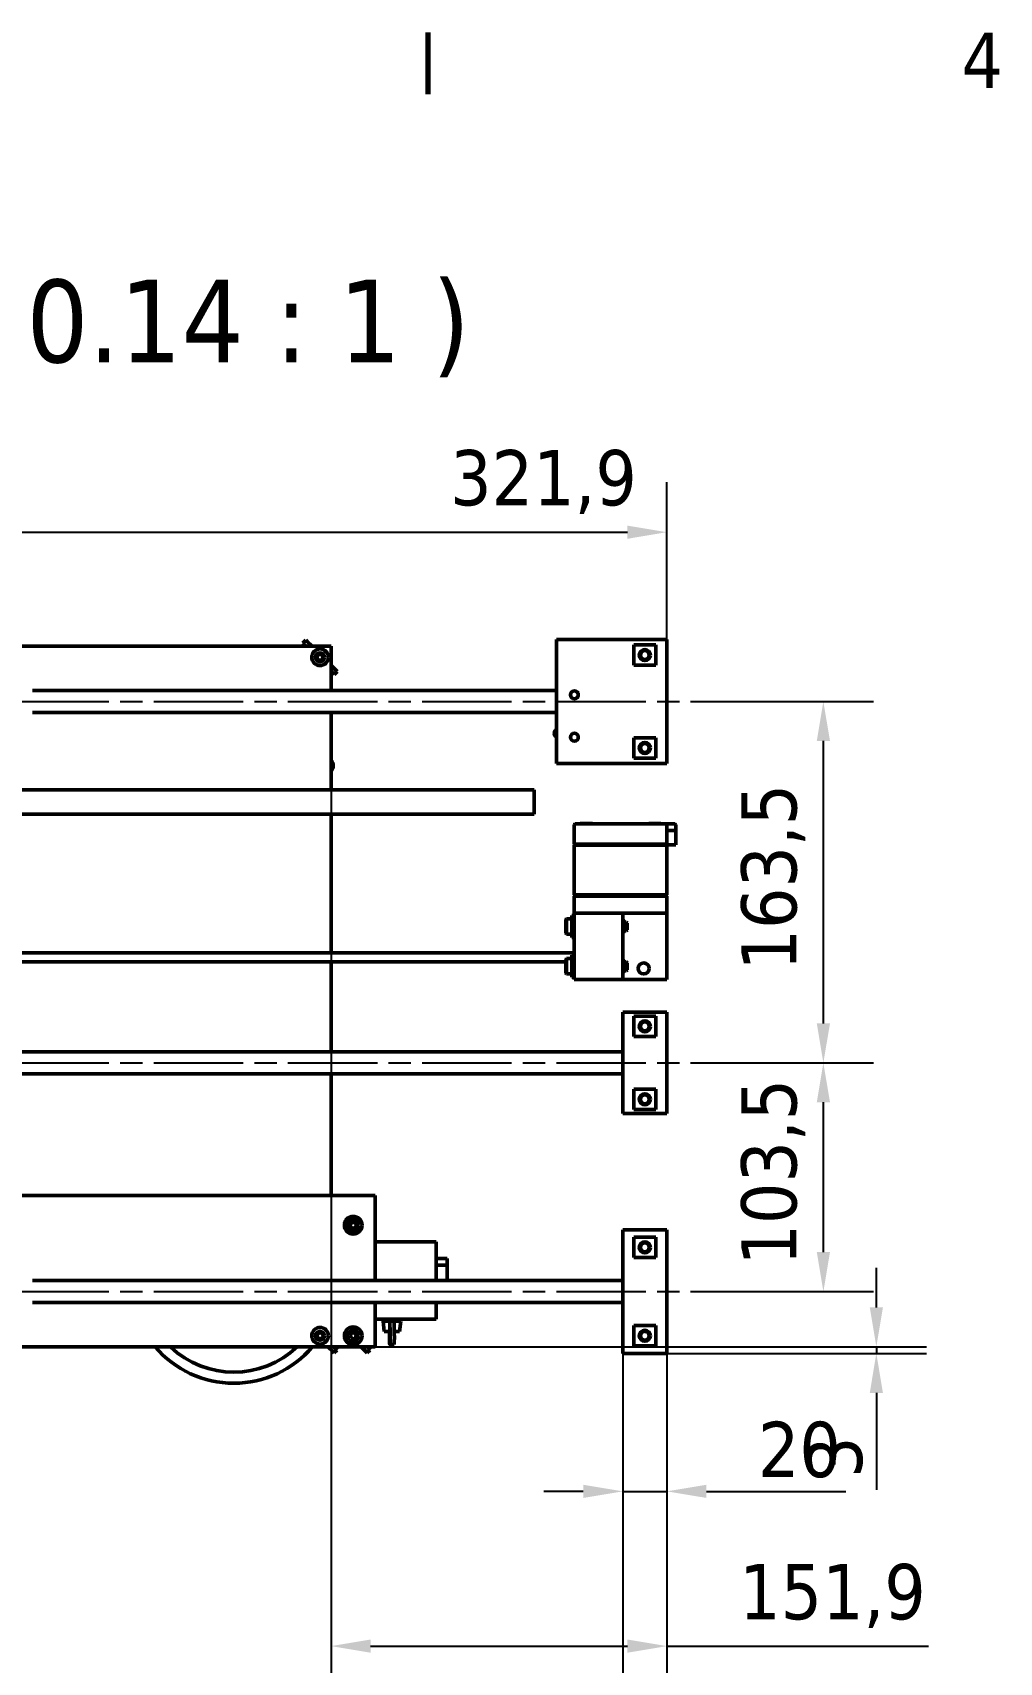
# Model space of a CAD drawing. Header units: millimetres. Extents: x -2685 to 3000, y -4484 to 2121.
# Drawn here: x 821 to 1258, y 1340 to 2078 of the extents above; entities that cross this region are included whole.
import ezdxf

# ---------------------------------------------------------------- set-up
doc = ezdxf.new("R2010")
doc.units = ezdxf.units.MM
doc.header["$LTSCALE"] = 7.142857
doc.linetypes.add('CHAIN', pattern=[0.3543, 0.2362, -0.0295, 0.0591, -0.0295])
for name, color, linetype, lineweight in [('Border (ISO)', 7, 'Continuous', 70), ('Centerline (ISO)', 7, 'Continuous', 25), ('Dimension (ISO)', 7, 'Continuous', 25), ('Symbol (ISO)', 7, 'Continuous', 25), ('Visible (ISO)', 7, 'Continuous', 50)]:
    doc.layers.add(name, color=color, linetype=linetype, lineweight=lineweight)
doc.styles.add('Note Text (ISO)', font='tahoma.ttf')
doc.styles.add('Text Style42', font='tahoma.ttf')
doc.dimstyles.new('Default - Method 1b (ISO)', dxfattribs={"dimscale": 7.142857, "dimtxt": 3.5, "dimasz": 2.5, "dimexe": 3.175, "dimexo": 0, "dimgap": 0.762, "dimtad": 1, "dimtoh": 1, "dimrnd": 1e-08, "dimtxsty": 'Note Text (ISO)', "dimcen": 0.09, "dimdle": 10, "dimclrd": 256, "dimclre": 256, "dimclrt": 256, "dimazin": 2, "dimtfac": 1, "dimtmove": 0, "dimatfit": 3, "dimfxl": 0, "dimtolj": 1, "dimlwd": -1, "dimlwe": -1, "dimarcsym": 0})

# ---------------------------------------------------------------- blocks, each defined once
blk = doc.blocks.new('Borders Default Border')
at = {"layer": 'Border (ISO)'}
blk.add_line((140, 287), (140, 290.9), dxfattribs=at)
at = {"layer": 'Border (ISO)', "insert": (173.78, 287.4), "char_height": 3.5, "attachment_point": 7, "style": 'Note Text (ISO)'}
blk.add_mtext('4', dxfattribs=at)
blk = doc.blocks.new('*D39')
at = {"layer": 'Defpoints', "color": 0}
for p in [(786.11, 1500.18), (1088.03, 1480.18), (1088.03, 1298.5)]:
    blk.add_point(p, dxfattribs=at)
at = {"layer": 'Dimension (ISO)'}
for p, q in [((786.11, 1500.18), (786.11, 1275.82)), ((1088.03, 1480.18), (1088.03, 1275.82)), ((786.11, 1298.5), (665.59, 1298.5)), ((1070.17, 1298.5), (803.97, 1298.5))]:
    blk.add_line(p, q, dxfattribs=at)
for points in [[(803.97, 1301.48), (803.97, 1295.52), (786.11, 1298.5)], [(1070.17, 1301.48), (1070.17, 1295.52), (1088.03, 1298.5)]]:
    blk.add_solid(points, dxfattribs=at)
at = {"layer": 'Dimension (ISO)', "insert": (671.03, 1335.67), "char_height": 25, "attachment_point": 1, "style": 'Note Text (ISO)'}
blk.add_mtext('\\A1;301,9', dxfattribs=at)
blk = doc.blocks.new('*D40')
at = {"layer": 'Defpoints', "color": 0}
for p in [(1108.03, 1503.18), (1088.03, 1480.18), (1108.03, 1417.77)]:
    blk.add_point(p, dxfattribs=at)
at = {"layer": 'Dimension (ISO)'}
for p, q in [((1108.03, 1503.18), (1108.03, 1395.1)), ((1088.03, 1480.18), (1088.03, 1395.1)), ((1070.17, 1417.77), (1052.31, 1417.77)), ((1088.03, 1417.77), (1108.03, 1417.77)), ((1125.88, 1417.77), (1188.95, 1417.77))]:
    blk.add_line(p, q, dxfattribs=at)
for points in [[(1070.17, 1420.75), (1070.17, 1414.8), (1088.03, 1417.77)], [(1125.88, 1420.75), (1125.88, 1414.8), (1108.03, 1417.77)]]:
    blk.add_solid(points, dxfattribs=at)
at = {"layer": 'Dimension (ISO)', "insert": (1149.18, 1449.26), "char_height": 25, "attachment_point": 1, "style": 'Note Text (ISO)'}
blk.add_mtext('\\A1;20', dxfattribs=at)
blk = doc.blocks.new('*D41')
at = {"layer": 'Defpoints', "color": 0}
for p in [(956.11, 1735.18), (1108.03, 1480.18), (956.11, 1347.75)]:
    blk.add_point(p, dxfattribs=at)
at = {"layer": 'Dimension (ISO)'}
for p, q in [((956.11, 1735.18), (956.11, 1325.07)), ((1108.03, 1480.18), (1108.03, 1325.07)), ((973.97, 1347.75), (1090.17, 1347.75)), ((1108.03, 1347.75), (1226.39, 1347.75))]:
    blk.add_line(p, q, dxfattribs=at)
for points in [[(973.97, 1350.73), (973.97, 1344.77), (956.11, 1347.75)], [(1090.17, 1350.73), (1090.17, 1344.77), (1108.03, 1347.75)]]:
    blk.add_solid(points, dxfattribs=at)
at = {"layer": 'Dimension (ISO)', "insert": (1140.67, 1384.91), "char_height": 25, "attachment_point": 1, "style": 'Note Text (ISO)'}
blk.add_mtext('\\A1;151,9', dxfattribs=at)
blk = doc.blocks.new('*D45')
at = {"layer": 'Defpoints', "color": 0}
for p in [(1108.03, 1851.79), (1108.03, 1803.18), (786.11, 1794.18)]:
    blk.add_point(p, dxfattribs=at)
at = {"layer": 'Dimension (ISO)'}
for p, q in [((786.11, 1794.18), (786.11, 1874.46)), ((1108.03, 1803.18), (1108.03, 1874.46)), ((803.97, 1851.79), (1090.17, 1851.79))]:
    blk.add_line(p, q, dxfattribs=at)
for points in [[(803.97, 1854.76), (803.97, 1848.81), (786.11, 1851.79)], [(1090.17, 1854.76), (1090.17, 1848.81), (1108.03, 1851.79)]]:
    blk.add_solid(points, dxfattribs=at)
at = {"layer": 'Dimension (ISO)', "insert": (1009.98, 1888.96), "char_height": 25, "attachment_point": 1, "style": 'Note Text (ISO)'}
blk.add_mtext('\\A1;321,9', dxfattribs=at)
blk = doc.blocks.new('*D46')
at = {"layer": 'Defpoints', "color": 0}
for p in [(976.11, 1483.18), (1202.73, 1483.18), (1108.03, 1480.18)]:
    blk.add_point(p, dxfattribs=at)
at = {"layer": 'Dimension (ISO)'}
for p, q in [((1202.73, 1501.04), (1202.73, 1518.89)), ((976.11, 1483.18), (1225.41, 1483.18)), ((1202.73, 1483.18), (1202.73, 1480.18)), ((1108.03, 1480.18), (1225.41, 1480.18)), ((1202.73, 1462.32), (1202.73, 1418.39))]:
    blk.add_line(p, q, dxfattribs=at)
for points in [[(1199.76, 1501.04), (1205.71, 1501.04), (1202.73, 1483.18)], [(1199.76, 1462.32), (1205.71, 1462.32), (1202.73, 1480.18)]]:
    blk.add_solid(points, dxfattribs=at)
at = {"layer": 'Dimension (ISO)', "insert": (1171.25, 1423.83), "char_height": 25, "attachment_point": 1, "rotation": 90, "style": 'Note Text (ISO)'}
blk.add_mtext('\\A1;3', dxfattribs=at)
blk = doc.blocks.new('*D61')
at = {"layer": 'Defpoints', "color": 0}
for p in [(1125.88, 1611.68), (1178.78, 1611.68), (1125.88, 1508.18)]:
    blk.add_point(p, dxfattribs=at)
at = {"layer": 'Dimension (ISO)'}
for p, q in [((1125.88, 1611.68), (1201.46, 1611.68)), ((1178.78, 1526.04), (1178.78, 1593.82)), ((1125.88, 1508.18), (1201.46, 1508.18))]:
    blk.add_line(p, q, dxfattribs=at)
for points in [[(1175.8, 1593.82), (1181.76, 1593.82), (1178.78, 1611.68)], [(1175.8, 1526.04), (1181.76, 1526.04), (1178.78, 1508.18)]]:
    blk.add_solid(points, dxfattribs=at)
at = {"layer": 'Dimension (ISO)', "insert": (1141.6, 1519.98), "char_height": 25, "attachment_point": 1, "rotation": 90, "style": 'Note Text (ISO)'}
blk.add_mtext('\\A1;103,5', dxfattribs=at)
blk = doc.blocks.new('*D62')
at = {"layer": 'Defpoints', "color": 0}
for p in [(1125.88, 1775.18), (1178.78, 1775.18), (1125.88, 1611.68)]:
    blk.add_point(p, dxfattribs=at)
at = {"layer": 'Dimension (ISO)'}
for p, q in [((1125.88, 1775.18), (1201.46, 1775.18)), ((1178.78, 1629.54), (1178.78, 1757.32)), ((1125.88, 1611.68), (1201.46, 1611.68))]:
    blk.add_line(p, q, dxfattribs=at)
for points in [[(1175.8, 1757.32), (1181.76, 1757.32), (1178.78, 1775.18)], [(1175.8, 1629.54), (1181.76, 1629.54), (1178.78, 1611.68)]]:
    blk.add_solid(points, dxfattribs=at)
at = {"layer": 'Dimension (ISO)', "insert": (1141.6, 1653.48), "char_height": 25, "attachment_point": 1, "rotation": 90, "style": 'Note Text (ISO)'}
blk.add_mtext('\\A1;163,5', dxfattribs=at)

msp = doc.modelspace()

# ---------------------------------------------------------------- linework, layer by layer
at = {"layer": 'Centerline (ISO)', "linetype": 'CHAIN', "ltscale": 23.990969}
for p, q in [((390.17, 1775.181), (1125.884, 1775.181)), ((390.17, 1611.681), (1125.884, 1611.681)), ((390.17, 1508.181), (1125.884, 1508.181))]:
    msp.add_line(p, q, dxfattribs=at)
at = {"layer": 'Visible (ISO)'}
for p, q in [((516.112, 1800.181), (956.112, 1800.181)), ((943.409, 1801.628), (944.761, 1802.963)), ((943.99, 1801.039), (943.409, 1801.628)), ((943.99, 1801.039), (944.838, 1800.181)), ((944.761, 1802.963), (945.342, 1802.374)), ((947.509, 1800.181), (945.342, 1802.374)), ((956.112, 1800.181), (956.112, 1780.181)), ((1058.027, 1747.181), (1058.027, 1803.181)), ((1108.027, 1803.181), (1058.027, 1803.181)), ((1093.027, 1800.803), (1093.027, 1800.777)), ((1103.027, 1800.803), (1093.027, 1800.803)), ((1093.027, 1800.777), (1093.027, 1791.584)), ((1103.027, 1800.777), (1103.027, 1800.803)), ((1103.027, 1791.584), (1103.027, 1800.777)), ((1108.027, 1803.181), (1108.027, 1747.181)), ((949.668, 1795.157), (950.37, 1796.419)), ((950.41, 1793.919), (949.668, 1795.157)), ((950.37, 1796.419), (951.813, 1796.442)), ((951.853, 1793.942), (950.41, 1793.919)), ((951.813, 1796.442), (952.555, 1795.204)), ((952.555, 1795.204), (951.853, 1793.942)), ((956.112, 1791.47), (958.233, 1789.322)), ((956.881, 1787.987), (956.112, 1788.766)), ((956.881, 1787.987), (957.463, 1787.398)), ((958.814, 1788.733), (957.463, 1787.398)), ((958.814, 1788.733), (958.233, 1789.322)), ((1093.027, 1791.584), (1093.027, 1791.559)), ((1103.027, 1791.559), (1093.027, 1791.559)), ((1103.027, 1791.559), (1103.027, 1791.584)), ((821.112, 1780.181), (1058.027, 1780.181)), ((821.112, 1770.181), (1058.027, 1770.181)), ((956.112, 1770.181), (956.112, 1735.181)), ((1093.027, 1758.803), (1093.027, 1758.777)), ((1103.027, 1758.803), (1093.027, 1758.803)), ((1093.027, 1758.777), (1093.027, 1749.584)), ((1103.027, 1758.777), (1103.027, 1758.803)), ((1103.027, 1749.584), (1103.027, 1758.777)), ((1093.027, 1749.584), (1093.027, 1749.559)), ((1103.027, 1749.559), (1093.027, 1749.559)), ((1103.027, 1749.559), (1103.027, 1749.584)), ((1108.027, 1747.181), (1058.027, 1747.181)), ((508.027, 1735.181), (1008.027, 1735.181)), ((1048.027, 1735.181), (1008.027, 1735.181)), ((1048.027, 1724.181), (1048.027, 1735.181)), ((508.027, 1724.181), (1008.027, 1724.181)), ((956.112, 1724.181), (956.112, 1661.422)), ((1048.027, 1724.181), (1008.027, 1724.181)), ((1066.027, 1710.631), (1066.027, 1719.381)), ((1066.966, 1719.881), (1066.527, 1719.881)), ((1066.966, 1719.881), (1069.595, 1719.881)), ((1074.277, 1720.031), (1068.777, 1720.031)), ((1068.777, 1719.881), (1068.777, 1720.031)), ((1070.655, 1719.881), (1069.595, 1719.881)), ((1070.655, 1719.881), (1103.398, 1719.881)), ((1074.277, 1719.881), (1074.277, 1720.031)), ((1105.277, 1720.031), (1099.777, 1720.031)), ((1099.777, 1719.881), (1099.777, 1720.031)), ((1104.459, 1719.881), (1103.398, 1719.881)), ((1104.459, 1719.881), (1107.088, 1719.881)), ((1105.277, 1719.881), (1105.277, 1720.031)), ((1107.527, 1719.881), (1107.088, 1719.881)), ((1107.527, 1719.881), (1111.527, 1719.881)), ((1108.027, 1719.381), (1108.027, 1710.631)), ((1112.027, 1719.381), (1112.027, 1716.881)), ((1111.527, 1716.881), (1108.027, 1716.881)), ((1111.527, 1716.881), (1112.027, 1716.881)), ((1112.027, 1716.381), (1112.027, 1716.881)), ((1112.027, 1716.381), (1112.027, 1710.881)), ((1066.277, 1710.381), (1066.027, 1710.631)), ((1066.027, 1710.631), (1066.613, 1710.631)), ((1066.277, 1710.381), (1066.027, 1710.131)), ((1066.879, 1710.131), (1066.027, 1710.131)), ((1066.027, 1710.131), (1066.027, 1687.631)), ((1066.789, 1710.381), (1066.277, 1710.381)), ((1069.241, 1710.631), (1066.613, 1710.631)), ((1066.789, 1710.381), (1069.418, 1710.381)), ((1071.234, 1710.131), (1066.879, 1710.131)), ((1069.241, 1710.631), (1070.655, 1710.631)), ((1070.655, 1710.381), (1069.418, 1710.381)), ((1103.398, 1710.631), (1070.655, 1710.631)), ((1070.655, 1710.381), (1103.398, 1710.381)), ((1073.702, 1710.131), (1071.234, 1710.131)), ((1100.352, 1710.381), (1073.702, 1710.381)), ((1073.702, 1710.131), (1100.352, 1710.131)), ((1102.82, 1710.131), (1100.352, 1710.131)), ((1107.175, 1710.131), (1102.82, 1710.131)), ((1103.398, 1710.631), (1104.813, 1710.631)), ((1104.636, 1710.381), (1103.398, 1710.381)), ((1104.636, 1710.381), (1107.264, 1710.381)), ((1107.441, 1710.631), (1104.813, 1710.631)), ((1108.027, 1710.131), (1107.175, 1710.131)), ((1107.777, 1710.381), (1107.264, 1710.381)), ((1107.441, 1710.631), (1108.027, 1710.631)), ((1107.777, 1710.381), (1108.027, 1710.631)), ((1107.777, 1710.381), (1108.027, 1710.131)), ((1112.027, 1710.381), (1107.777, 1710.381)), ((1108.027, 1710.131), (1108.027, 1687.631)), ((1112.027, 1710.381), (1112.027, 1710.881)), ((1066.027, 1687.631), (1066.879, 1687.631)), ((1066.027, 1687.631), (1066.277, 1687.381)), ((1066.277, 1687.381), (1066.027, 1687.131)), ((1066.613, 1687.131), (1066.027, 1687.131)), ((1066.027, 1679.681), (1066.027, 1687.131)), ((1066.277, 1687.381), (1066.789, 1687.381)), ((1066.613, 1687.131), (1069.241, 1687.131)), ((1069.418, 1687.381), (1066.789, 1687.381)), ((1066.879, 1687.631), (1071.234, 1687.631)), ((1070.655, 1687.131), (1069.241, 1687.131)), ((1069.418, 1687.381), (1070.655, 1687.381)), ((1103.398, 1687.381), (1070.655, 1687.381)), ((1070.655, 1687.131), (1103.398, 1687.131)), ((1071.234, 1687.631), (1073.702, 1687.631)), ((1100.352, 1687.631), (1073.702, 1687.631)), ((1073.702, 1687.381), (1100.352, 1687.381)), ((1100.352, 1687.631), (1102.82, 1687.631)), ((1102.82, 1687.631), (1107.175, 1687.631)), ((1103.398, 1687.381), (1104.636, 1687.381)), ((1104.813, 1687.131), (1103.398, 1687.131)), ((1107.264, 1687.381), (1104.636, 1687.381)), ((1104.813, 1687.131), (1107.441, 1687.131)), ((1107.175, 1687.631), (1108.027, 1687.631)), ((1107.264, 1687.381), (1107.777, 1687.381)), ((1108.027, 1687.131), (1107.441, 1687.131)), ((1108.027, 1687.631), (1107.777, 1687.381)), ((1107.777, 1687.381), (1108.027, 1687.131)), ((1108.027, 1687.131), (1108.027, 1679.681)), ((1062.227, 1676.481), (1062.627, 1676.881)), ((1062.227, 1676.481), (1062.227, 1670.281)), ((1062.627, 1669.881), (1062.627, 1676.881)), ((1062.627, 1676.881), (1065.027, 1676.881)), ((1065.027, 1668.381), (1065.027, 1678.381)), ((1066.027, 1678.381), (1065.027, 1678.381)), ((1088.027, 1679.381), (1066.027, 1679.381)), ((1066.027, 1679.381), (1066.027, 1649.381)), ((1088.027, 1679.381), (1108.027, 1679.381)), ((1088.027, 1649.381), (1088.027, 1679.381)), ((1088.735, 1675.381), (1089.597, 1675.381)), ((1089.597, 1671.381), (1089.597, 1675.381)), ((1090.027, 1674.951), (1089.597, 1675.381)), ((1090.027, 1674.951), (1090.027, 1671.81)), ((1108.027, 1679.381), (1108.027, 1649.381)), ((1062.227, 1670.281), (1062.627, 1669.881)), ((1062.627, 1669.881), (1065.027, 1669.881)), ((1066.027, 1668.381), (1065.027, 1668.381)), ((1088.698, 1671.381), (1089.597, 1671.381)), ((1089.097, 1673.415), (1089.097, 1673.461)), ((1090.027, 1671.81), (1089.597, 1671.381)), ((1066.027, 1661.422), (459.527, 1661.422)), ((1065.027, 1650.381), (1065.027, 1660.381)), ((1066.027, 1660.381), (1065.027, 1660.381)), ((1062.227, 1657.422), (459.527, 1657.422)), ((956.112, 1657.422), (956.112, 1616.681)), ((1062.227, 1658.481), (1062.627, 1658.881)), ((1062.227, 1658.481), (1062.227, 1652.281)), ((1062.227, 1652.281), (1062.627, 1651.881)), ((1062.627, 1651.881), (1062.627, 1658.881)), ((1062.627, 1658.881), (1065.027, 1658.881)), ((1088.698, 1653.381), (1089.597, 1653.381)), ((1088.735, 1657.381), (1089.597, 1657.381)), ((1089.097, 1655.415), (1089.097, 1655.461)), ((1089.597, 1653.381), (1089.597, 1657.381)), ((1090.027, 1656.951), (1089.597, 1657.381)), ((1090.027, 1653.81), (1089.597, 1653.381)), ((1090.027, 1656.951), (1090.027, 1653.81)), ((1062.627, 1651.881), (1065.027, 1651.881)), ((1066.027, 1650.381), (1065.027, 1650.381)), ((1088.027, 1649.381), (1066.027, 1649.381)), ((1108.027, 1649.381), (1088.027, 1649.381)), ((1108.027, 1634.681), (1088.027, 1634.681)), ((1088.027, 1588.681), (1088.027, 1634.681)), ((1093.027, 1632.803), (1093.027, 1632.777)), ((1103.027, 1632.803), (1093.027, 1632.803)), ((1093.027, 1632.777), (1093.027, 1623.584)), ((1103.027, 1632.777), (1103.027, 1632.803)), ((1103.027, 1623.584), (1103.027, 1632.777)), ((1108.027, 1634.681), (1108.027, 1588.681)), ((1093.027, 1623.584), (1093.027, 1623.559)), ((1103.027, 1623.559), (1093.027, 1623.559)), ((1103.027, 1623.559), (1103.027, 1623.584)), ((753.612, 1616.681), (1088.027, 1616.681)), ((753.612, 1606.681), (1088.027, 1606.681)), ((956.112, 1606.681), (956.112, 1551.681)), ((1093.027, 1599.803), (1093.027, 1599.777)), ((1103.027, 1599.803), (1093.027, 1599.803)), ((1093.027, 1599.777), (1093.027, 1590.584)), ((1103.027, 1599.777), (1103.027, 1599.803)), ((1103.027, 1590.584), (1103.027, 1599.777)), ((1108.027, 1588.681), (1088.027, 1588.681)), ((1093.027, 1590.584), (1093.027, 1590.559)), ((1103.027, 1590.559), (1093.027, 1590.559)), ((1103.027, 1590.559), (1103.027, 1590.584)), ((976.112, 1551.681), (776.112, 1551.681)), ((976.112, 1513.181), (976.112, 1551.681)), ((964.779, 1538.735), (965.925, 1539.612)), ((964.965, 1537.304), (964.779, 1538.735)), ((966.298, 1536.749), (964.965, 1537.304)), ((965.925, 1539.612), (967.258, 1539.058)), ((967.444, 1537.626), (966.298, 1536.749)), ((967.258, 1539.058), (967.444, 1537.626)), ((1108.027, 1536.181), (1088.027, 1536.181)), ((1088.027, 1480.181), (1088.027, 1536.181)), ((1108.027, 1536.181), (1108.027, 1480.181)), ((1003.612, 1530.681), (976.112, 1530.681)), ((1003.612, 1513.181), (1003.612, 1530.681)), ((1093.027, 1532.803), (1093.027, 1532.777)), ((1103.027, 1532.803), (1093.027, 1532.803)), ((1093.027, 1532.777), (1093.027, 1523.584)), ((1103.027, 1532.777), (1103.027, 1532.803)), ((1103.027, 1523.584), (1103.027, 1532.777)), ((1003.612, 1523.181), (1008.612, 1523.181)), ((1003.612, 1520.181), (1008.612, 1520.181)), ((1008.612, 1523.181), (1008.612, 1520.181)), ((1008.612, 1520.181), (1008.612, 1513.181)), ((1093.027, 1523.584), (1093.027, 1523.559)), ((1103.027, 1523.559), (1093.027, 1523.559)), ((1103.027, 1523.559), (1103.027, 1523.584)), ((821.112, 1513.181), (1088.027, 1513.181)), ((821.112, 1503.181), (1088.027, 1503.181)), ((976.112, 1483.181), (976.112, 1503.181)), ((1003.612, 1495.681), (1003.612, 1503.181)), ((976.112, 1495.681), (1003.612, 1495.681)), ((979.612, 1494.781), (982.724, 1494.781)), ((980.112, 1490.181), (979.612, 1494.781)), ((980.112, 1490.181), (982.718, 1490.181)), ((981.612, 1495.681), (981.612, 1494.781)), ((982.514, 1489.35), (982.527, 1490.181)), ((982.605, 1490.181), (982.597, 1486.809)), ((982.717, 1490.663), (982.727, 1486.809)), ((982.726, 1494.781), (982.724, 1494.781)), ((984.626, 1494.781), (982.726, 1494.781)), ((982.809, 1489.35), (982.726, 1494.781)), ((984.626, 1494.781), (984.709, 1489.35)), ((984.626, 1494.781), (987.612, 1494.781)), ((984.696, 1490.181), (987.112, 1490.181)), ((985.612, 1495.681), (985.612, 1494.781)), ((987.112, 1490.181), (987.612, 1494.781)), ((1093.027, 1492.803), (1093.027, 1492.777)), ((1103.027, 1492.803), (1093.027, 1492.803)), ((1093.027, 1492.777), (1093.027, 1483.584)), ((1103.027, 1492.777), (1103.027, 1492.803)), ((1103.027, 1483.584), (1103.027, 1492.777)), ((516.112, 1483.181), (976.112, 1483.181)), ((949.668, 1488.157), (950.37, 1489.419)), ((950.41, 1486.919), (949.668, 1488.157)), ((950.37, 1489.419), (951.813, 1489.442)), ((951.853, 1486.942), (950.41, 1486.919)), ((951.813, 1489.442), (952.555, 1488.204)), ((952.555, 1488.204), (951.853, 1486.942)), ((956.881, 1480.987), (954.714, 1483.181)), ((957.385, 1483.181), (958.233, 1482.322)), ((964.69, 1488.429), (965.616, 1489.536)), ((965.185, 1487.074), (964.69, 1488.429)), ((966.607, 1486.825), (965.185, 1487.074)), ((965.616, 1489.536), (967.038, 1489.288)), ((967.533, 1487.932), (966.607, 1486.825)), ((967.038, 1489.288), (967.533, 1487.932)), ((971.881, 1480.987), (969.714, 1483.181)), ((972.385, 1483.181), (973.233, 1482.322)), ((982.549, 1484.281), (982.774, 1484.281)), ((984.674, 1484.281), (982.774, 1484.281)), ((1093.027, 1483.584), (1093.027, 1483.559)), ((1103.027, 1483.559), (1093.027, 1483.559)), ((1103.027, 1483.559), (1103.027, 1483.584)), ((956.881, 1480.987), (957.463, 1480.398)), ((958.814, 1481.733), (957.463, 1480.398)), ((958.814, 1481.733), (958.233, 1482.322)), ((971.881, 1480.987), (972.463, 1480.398)), ((973.814, 1481.733), (972.463, 1480.398)), ((973.814, 1481.733), (973.233, 1482.322)), ((1108.027, 1480.181), (1088.027, 1480.181))]:
    msp.add_line(p, q, dxfattribs=at)
for centre, radius in [((951.112, 1795.181), 3.765), ((951.112, 1795.181), 2), ((1098.027, 1796.181), 2.5), ((1098.027, 1796.181), 2.009), ((1066.154, 1778.197), 1.788), ((1066.154, 1759.022), 1.788), ((1098.027, 1754.181), 2.5), ((1098.027, 1754.181), 2.009), ((1097.527, 1654.381), 2.5), ((1098.027, 1628.181), 2.5), ((1098.027, 1628.181), 2.009), ((1098.027, 1595.181), 2.5), ((1098.027, 1595.181), 2.009), ((966.112, 1538.181), 4), ((966.112, 1538.181), 2.5), ((1098.027, 1528.181), 2.5), ((1098.027, 1528.181), 2.009), ((951.112, 1488.181), 3.765), ((951.112, 1488.181), 2), ((966.112, 1488.181), 4), ((966.112, 1488.181), 2.5), ((1098.027, 1488.181), 2.5), ((1098.027, 1488.181), 2.009)]:
    msp.add_circle(centre, radius, dxfattribs=at)
for centre, radius, start, end in [((1059.169, 1760.775), 2.1, 122.952862, 237.047138), ((1059.169, 1760.775), 1.75, 130.748404, 229.251596), ((953.612, 1746.181), 3.5, 315.584691, 44.415309), ((953.612, 1746.181), 2.75, 335.380023, 24.619977), ((1066.527, 1719.381), 0.5, 90, 180), ((1107.527, 1719.381), 0.5, 0, 90), ((1111.527, 1719.381), 0.5, 0, 90), ((1066.327, 1679.681), 0.3, 180, 270), ((1107.727, 1679.681), 0.3, 270, 0), ((912.112, 1513.181), 46.5, 220.17777, 319.82223), ((912.112, 1513.181), 41.5, 226.293732, 313.706268)]:
    msp.add_arc(centre, radius, start, end, dxfattribs=at)
for centre, major_axis, ratio, start_param, end_param in [((1083.837, 1673.461), (5.26, 0), 0.9998704, 5.633845, 6.9325256), ((1083.837, 1673.3), (5.26, 0), 0.9998704, 5.633845, 5.9096138), ((1083.837, 1655.461), (5.26, 0), 0.9998704, 5.633845, 6.9325256), ((1083.837, 1655.3), (5.26, 0), 0.9998704, 5.633845, 5.9096138), ((982.549, 1487.281), (0, -3), 0.0160994, 3.9513762, 7.6959501), ((982.774, 1487.281), (0, -3), 0.0160994, 4.8704206, 8.6149944), ((984.674, 1487.281), (0, -3), 0.0160994, 0, 2.3318091)]:
    msp.add_ellipse(centre, major_axis=major_axis, ratio=ratio, start_param=start_param, end_param=end_param, dxfattribs=at)
for points in [[(1088.707, 1671.381), (1088.672, 1671.299), (1088.653, 1671.26), (1088.653, 1671.268), (1088.678, 1671.327), (1088.764, 1671.553), (1088.825, 1671.719), (1088.935, 1672.097), (1088.993, 1672.336), (1089.075, 1672.86), (1089.097, 1673.146), (1089.097, 1673.415)], [(1088.707, 1653.381), (1088.672, 1653.299), (1088.653, 1653.26), (1088.653, 1653.268), (1088.678, 1653.327), (1088.764, 1653.553), (1088.825, 1653.719), (1088.935, 1654.097), (1088.993, 1654.336), (1089.075, 1654.86), (1089.097, 1655.146), (1089.097, 1655.415)]]:
    msp.add_open_spline(points, degree=3, knots=[0.57423796, 0.57423796, 0.57423796, 0.57423796, 0.64598489, 0.64598489, 0.72677496, 0.72677496, 0.80756503, 0.80756503, 0.88827119, 0.88827119, 0.96897734, 0.96897734, 0.96897734, 0.96897734], dxfattribs=at)
msp.add_rational_spline([(982.717, 1490.663), (982.72, 1492.592), (982.724, 1494.781)], [1.0004735734, 1.00211729301, 1], degree=2, dxfattribs=at)

# ---------------------------------------------------------------- block references
at = {"xscale": 7.142857142857142, "yscale": 7.142857142857142, "zscale": 7.142857142857142}
msp.add_blockref('Borders Default Border', (0, 0), dxfattribs=at)

# ---------------------------------------------------------------- texts
at = {"layer": 'Symbol (ISO)', "insert": (540.008, 1921.898), "char_height": 37.42857, "attachment_point": 7, "style": 'Text Style42'}
msp.add_mtext('Pos. 10-03 ( 0.14 : 1 )', dxfattribs=at)

# ---------------------------------------------------------------- dimensions: what is measured, and where the dimension line sits
at = {"layer": 'Dimension (ISO)'}
for base, p1, p2, override, picture, middle in [((1108.027, 1851.786), (786.112, 1794.181), (1108.027, 1803.181), {"dimgap": 0.762, "dimtoh": 0, "dimdec": 1, "dimtol": 0, "dimlim": 0, "dimtp": 0, "dimtm": 0, "dimtdec": 2, "dimtofl": 0, "dimatfit": 1}, '*D45', (1051.2, 1851.786)), ((1088.027, 1298.499), (786.112, 1500.181), (1088.027, 1480.181), {"dimgap": 0.762, "dimtoh": 0, "dimdec": 1, "dimtol": 0, "dimlim": 0, "dimtp": 0, "dimtm": 0, "dimtdec": 2, "dimtofl": 0, "dimatfit": 2}, '*D39', (712.249, 1298.499)), ((1108.027, 1417.774), (1088.027, 1480.181), (1108.027, 1503.181), {"dimgap": 0.762, "dimtoh": 0, "dimdec": 2, "dimtol": 0, "dimlim": 0, "dimtp": 0, "dimtm": 0, "dimtdec": 2, "dimtofl": 1, "dimatfit": 1}, '*D40', (1166.343, 1417.774))]:
    dim = msp.add_linear_dim(base=base, p1=p1, p2=p2, dimstyle='Default - Method 1b (ISO)', override=override, dxfattribs=at)
    dim.commit()
    dim.dimension.update_dxf_attribs({"geometry": picture, "text_midpoint": middle, "dimtype": 160})
for base, p1, p2, angle, override, picture, middle in [((1178.779, 1775.181), (1125.884, 1611.681), (1125.884, 1775.181), 270, {"dimgap": 0.762, "dimtoh": 0, "dimdec": 2, "dimtol": 0, "dimlim": 0, "dimtp": 0, "dimtm": 0, "dimtdec": 2, "dimtofl": 0, "dimatfit": 1}, '*D62', (1178.779, 1693.431)), ((956.112, 1347.751), (1108.027, 1480.181), (956.112, 1735.181), 180, {"dimgap": 0.762, "dimtoh": 0, "dimdec": 1, "dimtol": 0, "dimlim": 0, "dimtp": 0, "dimtm": 0, "dimtdec": 2, "dimtofl": 0, "dimatfit": 2}, '*D41', (1180.806, 1347.751)), ((1178.779, 1611.681), (1125.884, 1508.181), (1125.884, 1611.681), 270, {"dimgap": 0.762, "dimtoh": 0, "dimdec": 2, "dimtol": 0, "dimlim": 0, "dimtp": 0, "dimtm": 0, "dimtdec": 2, "dimtofl": 0, "dimatfit": 1}, '*D61', (1178.779, 1559.931)), ((1202.734, 1483.181), (1108.027, 1480.181), (976.112, 1483.181), 90, {"dimgap": 0.762, "dimtoh": 0, "dimdec": 2, "dimtol": 0, "dimlim": 0, "dimtp": 0, "dimtm": 0, "dimtdec": 2, "dimtofl": 1, "dimatfit": 1}, '*D46', (1202.734, 1431.426))]:
    dim = msp.add_linear_dim(base=base, p1=p1, p2=p2, angle=angle, dimstyle='Default - Method 1b (ISO)', override=override, dxfattribs=at)
    dim.commit()
    dim.dimension.update_dxf_attribs({"geometry": picture, "text_midpoint": middle, "dimtype": 160})

doc.saveas('drawing.dxf')
